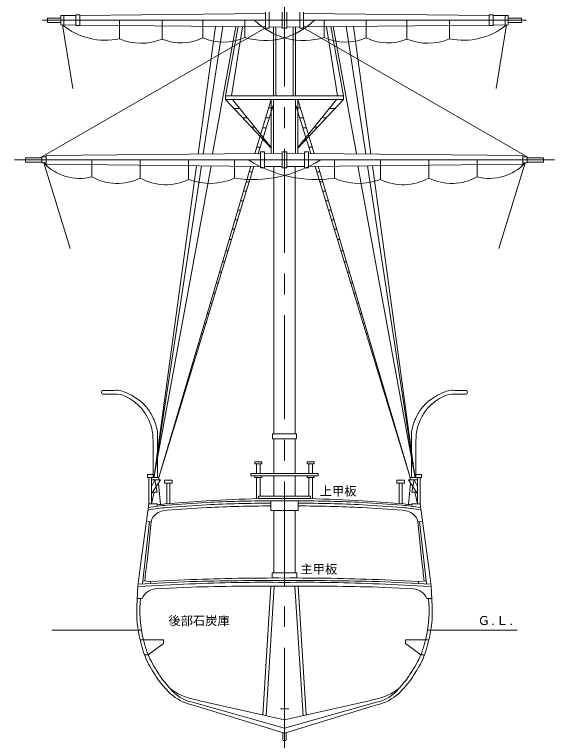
# Model space of a CAD drawing. Units: millimetres, scale not verified. Extents: x -51052 to 51048, y -29700 to 29700.
# Drawn here: x -8381 to 8107, y -18487 to 3692 of the extents above; entities that cross this region are included whole.
import ezdxf
from ezdxf.enums import TextEntityAlignment as Align

# ---------------------------------------------------------------- set-up
doc = ezdxf.new("R2010")
doc.units = ezdxf.units.MM
doc.header["$LTSCALE"] = 100
doc.linetypes.add('USER1', pattern=[50.8, 31.75, -6.35, 6.35, -6.35])
for name, color, linetype, lineweight in [('0-0_GL', 7, 'Continuous', 18), ('0-3_keijou', 7, 'Continuous', 18), ('0-5_text', 7, 'Continuous', 18), ('0-6_center', 7, 'USER1', 18)]:
    doc.layers.add(name, color=color, linetype=linetype, lineweight=lineweight)
doc.styles.add('ＭＳ ゴシック', font='')
doc.styles.get('ＭＳ ゴシック').set_extended_font_data('MS Gothic')

msp = doc.modelspace()

# ---------------------------------------------------------------- linework, layer by layer
at = {"layer": '0-0_GL'}
for p, q in [((-7238, -15114.1), (-4504.9, -15114.1)), ((4231.2, -15114.1), (6972, -15114.1))]:
    msp.add_line(p, q, dxfattribs=at)
at = {"layer": '0-3_keijou'}
for p, q in [((-6504.3, 3662.3), (-6961.9, 3657.9)), ((-6961.9, 3657.9), (-6961.9, 3373.8)), ((-6876.9, 3658.7), (-6876.9, 3373)), ((-6385.3, 3679.9), (-6504.3, 3679.9)), ((-6504.3, 3679.9), (-6504.3, 3351.9)), ((-721.9, 3718.1), (-6385.3, 3663.5)), ((-721.9, 3758.9), (-721.9, 3272.9)), ((448.2, 3758.9), (448.2, 3272.9)), ((448.2, 3718.1), (6111.5, 3663.5)), ((6111.5, 3679.9), (6230.5, 3679.9)), ((6230.5, 3679.9), (6230.5, 3351.9)), ((6230.5, 3662.3), (6688.2, 3657.9)), ((6603.2, 3658.7), (6603.2, 3373)), ((6688.2, 3657.9), (6688.2, 3373.8)), ((-136.9, 3515.9), (-7523.8, 3515.9)), ((-6961.9, 3448.9), (-7378.8, 3448.9)), ((-6504.3, 3369.4), (-6961.9, 3373.8)), ((-6915.7, 3373.4), (-6601.4, 1430.6)), ((-721.9, 3313.6), (-6385.3, 3368.2)), ((-5176.9, 2948.2), (-5176.9, 3515.9)), ((-3875.3, 2939.1), (-3875.3, 3515.9)), ((-2776, -570.7), (-2243.5, 3328.3)), ((-2627.3, 3515.9), (-2627.3, 2977.9)), ((-1345.4, 3515.9), (-1345.4, 2989.9)), ((-136.9, 3515.9), (7250, 3515.9)), ((448.2, 3313.6), (6111.5, 3368.2)), ((1071.7, 3515.9), (1071.7, 2989.9)), ((2502.3, -570.7), (1969.8, 3328.3)), ((2353.6, 3515.9), (2353.6, 2977.9)), ((3601.6, 2939.1), (3601.6, 3515.9)), ((4903.2, 2948.2), (4903.2, 3515.9)), ((6230.5, 3369.4), (6688.2, 3373.8)), ((6642, 3373.4), (6327.7, 1430.6)), ((6688.2, 3448.9), (7105, 3448.9)), ((-721.3, 3288), (-7545.9, -660.3)), ((-2024.7, 3326.2), (-2618.9, -569.2)), ((-2335.8, -566.5), (-1619.7, 3322.3)), ((-1936.9, 1202.7), (-1551.7, 3321.6)), ((-1758.1, 1202.7), (-1419.3, 3320.4)), ((-210.9, 3308.7), (-602.9, 3312.5)), ((-472.3, 1202.7), (-472.3, 3310.9)), ((-402.3, 3310.3), (-402.3, 3310.5)), ((-402.3, 1202.7), (-402.3, 3310.3)), ((-62.9, 3308.7), (329.2, 3312.5)), ((128.6, 3310.3), (128.6, 3310.5)), ((128.6, 1202.7), (128.6, 3310.3)), ((198.6, 1202.7), (198.6, 3310.9)), ((447.6, 3288), (7272.1, -660.3)), ((1484.3, 1202.7), (1145.5, 3320.4)), ((1663.1, 1202.7), (1278, 3321.6)), ((2062.1, -566.5), (1345.9, 3322.3)), ((1751, 3326.2), (2345.2, -569.2)), ((-136.9, 1092.7), (-1936.9, 1092.7)), ((-542.3, -394.9), (-1936.9, 1092.7)), ((-542.3, -367.7), (-1721.1, 1092.7)), ((-1047.6, -554), (-542.3, 1092.7)), ((-945, -553.1), (-472.3, 945.7)), ((-542.3, -548.5), (-542.3, 1092.7)), ((-472.3, -548.5), (-472.3, 1092.7)), ((-136.9, 1092.7), (1663.1, 1092.7)), ((198.6, -548.5), (198.6, 1092.7)), ((671.3, -553.1), (198.6, 945.7)), ((268.6, -548.5), (268.6, 1092.7)), ((268.6, -394.9), (1663.1, 1092.7)), ((268.6, -367.7), (1447.3, 1092.7)), ((773.8, -554), (268.6, 1092.7)), ((-1500.9, 820), (-1681.2, 820)), ((-506.2, 838.4), (-620.4, 838.4)), ((232.5, 838.4), (346.6, 838.4)), ((1227.2, 820), (1407.4, 820)), ((-1272.5, 537), (-1415.9, 537)), ((-1272.3, 536.7), (-1415.7, 536.7)), ((-601.7, 535.4), (-713.3, 535.4)), ((328, 535.4), (439.6, 535.4)), ((998.6, 536.7), (1141.9, 536.7)), ((998.8, 537), (1142.2, 537)), ((-1043.9, 253.7), (-1150.4, 253.7)), ((-697.3, 232.4), (-806.3, 232.4)), ((423.6, 232.4), (532.6, 232.4)), ((770.2, 253.7), (876.6, 253.7)), ((-883.5, -358.2), (-987.5, -358.2)), ((-883.3, -357.6), (-987.3, -357.6)), ((609.6, -357.6), (713.6, -357.6)), ((609.8, -358.2), (713.7, -358.2)), ((-7411.9, -660.3), (-7545.9, -660.3)), ((-7545.9, -660.3), (-7545.9, -840.3)), ((-869.9, -552.3), (-7411.9, -615.4)), ((-7411.9, -615.4), (-7411.9, -885.1)), ((-750.9, -507.3), (-869.9, -507.3)), ((-869.9, -507.3), (-869.9, -993.3)), ((-210.9, -546), (-750.9, -551.2)), ((-136.9, -507.3), (-210.9, -507.3)), ((-210.9, -993.3), (-210.9, -507.3)), ((-136.9, -507.3), (-62.9, -507.3)), ((-62.9, -993.3), (-62.9, -507.3)), ((-62.9, -546), (477.1, -551.2)), ((477.1, -507.3), (596.1, -507.3)), ((596.1, -507.3), (596.1, -993.3)), ((596.1, -552.3), (7138.1, -615.4)), ((7138.1, -615.4), (7138.1, -885.1)), ((7138.1, -660.3), (7272.1, -660.3)), ((7272.1, -660.3), (7272.1, -840.3)), ((-136.9, -750.3), (-8380.9, -750.3)), ((-7545.9, -817.3), (-8040.9, -817.3)), ((-7411.9, -840.3), (-7545.9, -840.3)), ((-6679.2, -3457), (-7487.3, -840.3)), ((-869.9, -948.2), (-7411.9, -885.1)), ((-6020.1, -1267.5), (-6020.1, -750.3)), ((-4542.7, -1305.6), (-4542.7, -750.3)), ((-3065.3, -1343.8), (-3065.3, -750.3)), ((-1662.1, -1311.2), (-1662.1, -750.3)), ((-136.9, -750.3), (8107.1, -750.3)), ((596.1, -948.2), (7138.1, -885.1)), ((1388.4, -1311.2), (1388.4, -750.3)), ((2791.5, -1343.8), (2791.5, -750.3)), ((4269, -1305.6), (4269, -750.3)), ((5746.4, -1267.5), (5746.4, -750.3)), ((6405.5, -3457), (7213.6, -840.3)), ((7138.1, -840.3), (7272.1, -840.3)), ((7272.1, -817.3), (7767.1, -817.3)), ((-4120.7, -10415.9), (-2825, -929.3)), ((-3973.9, -10453.7), (-1167.6, -945.3)), ((-3973.9, -10453.7), (-1069, -946.3)), ((-210.9, -954.5), (-750.9, -949.3)), ((-466.9, -9119.8), (-466.9, -952.1)), ((-136.9, -993.3), (-210.9, -993.3)), ((-136.9, -993.3), (-62.9, -993.3)), ((-62.9, -954.5), (477.1, -949.3)), ((193.1, -9119.8), (193.1, -952.1)), ((3700.2, -10453.7), (795.3, -946.3)), ((3700.2, -10453.7), (893.9, -945.3)), ((3847, -10415.9), (2101.5, -933.7)), ((2400.3, -930.8), (3847, -10415.9)), ((3847, -10415.9), (2551.3, -929.3)), ((-1119.6, -1111.9), (-1216.8, -1111.9)), ((845.9, -1111.9), (943, -1111.9)), ((-1212.3, -1415.3), (-1306.3, -1415.3)), ((-1212.2, -1414.9), (-1216.8, -1414.9)), ((938.5, -1414.9), (943, -1414.9)), ((938.6, -1415.3), (1032.6, -1415.3)), ((-1300.2, -1702.9), (-1391.2, -1702.9)), ((-1300.3, -1703.3), (-1306.3, -1703.3)), ((1026.5, -1702.9), (1117.5, -1702.9)), ((1026.6, -1703.3), (1032.6, -1703.3)), ((-1391.1, -2000.6), (-1479, -2000.6)), ((1117.4, -2000.6), (1205.3, -2000.6)), ((-1479, -2288.2), (-1563.9, -2288.2)), ((1205.3, -2288.2), (1290.2, -2288.2)), ((-1566.9, -2575.8), (-1648.8, -2575.8)), ((1293.2, -2575.8), (1375.1, -2575.8)), ((-1654.8, -2863.4), (-1733.7, -2863.4)), ((1381, -2863.4), (1460, -2863.4)), ((-1753, -3184.9), (-1828.6, -3184.9)), ((-1752.8, -3184.4), (-1828.4, -3184.4)), ((1479.1, -3184.4), (1554.7, -3184.4)), ((1479.3, -3184.9), (1554.9, -3184.9)), ((-1856.6, -3524.1), (-1928.7, -3524.1)), ((1582.9, -3524.1), (1655, -3524.1)), ((-1961.4, -3867), (-2029.9, -3867)), ((1687.7, -3867), (1756.2, -3867)), ((-2058, -4183.2), (-2123.2, -4183.2)), ((1784.3, -4183.2), (1849.5, -4183.2)), ((-2157, -4507.2), (-2218.9, -4507.2)), ((1883.3, -4507.2), (1945.1, -4507.2)), ((-2251.6, -4816.8), (-2310.2, -4816.8)), ((1977.9, -4816.8), (2036.5, -4816.8)), ((-2347.2, -5129.8), (-2402.6, -5129.8)), ((2073.5, -5129.8), (2128.9, -5129.8)), ((-2441.8, -5439.4), (-2494, -5439.4)), ((2168.1, -5439.4), (2220.3, -5439.4)), ((-2536.4, -5749), (-2585.3, -5749)), ((2262.7, -5749), (2311.6, -5749)), ((-2631, -6058.6), (-2676.7, -6058.6)), ((2357.3, -6058.6), (2403, -6058.6)), ((-2725.6, -6368.1), (-2768.1, -6368.1)), ((2451.9, -6368.1), (2494.4, -6368.1)), ((-2820.2, -6677.7), (-2859.5, -6677.7)), ((2546.5, -6677.7), (2585.7, -6677.7)), ((-2914.8, -6987.3), (-2950.8, -6987.3)), ((2641.1, -6987.3), (2677.1, -6987.3)), ((-3009.4, -7296.9), (-3042.2, -7296.9)), ((2735.6, -7296.9), (2768.5, -7296.9)), ((-3104, -7606.5), (-3133.6, -7606.5)), ((2830.2, -7606.5), (2859.9, -7606.5)), ((-5334, -7790), (-5672.8, -7790)), ((-5334, -7907), (-5669, -7907)), ((-3198.6, -7916.1), (-3224.9, -7916.1)), ((2924.8, -7916.1), (2951.2, -7916.1)), ((5060.2, -7790), (5399.1, -7790)), ((5060.2, -7907), (5395.3, -7907)), ((-3293.1, -8225.6), (-3316.3, -8225.6)), ((3019.4, -8225.6), (3042.6, -8225.6)), ((-3387.7, -8535.2), (-3407.7, -8535.2)), ((3114, -8535.2), (3134, -8535.2)), ((-3482.3, -8844.8), (-3499.1, -8844.8)), ((3208.6, -8844.8), (3225.3, -8844.8)), ((-3576.9, -9154.4), (-3590.4, -9154.4)), ((-506, -9119.8), (-135, -9119.8)), ((-506, -9272.8), (-506, -9119.8)), ((-506, -9272.8), (-135, -9272.8)), ((-465, -10328.8), (-465, -9272.8)), ((232.2, -9119.8), (-138.8, -9119.8)), ((232.2, -9272.8), (-138.8, -9272.8)), ((191.2, -10328.8), (191.2, -9272.8)), ((232.2, -9272.8), (232.2, -9119.8)), ((3303.2, -9154.4), (3316.7, -9154.4)), ((-4146.4, -10455.7), (-4146.4, -9533.1)), ((-4015.4, -10453.7), (-4015.4, -9533)), ((-3671.5, -9464), (-3681.8, -9464)), ((3397.8, -9464), (3408.1, -9464)), ((3741.7, -10453.7), (3741.7, -9533)), ((3872.7, -10455.7), (3872.7, -9533.1)), ((-3766.1, -9773.6), (-3773.2, -9773.6)), ((-1039.4, -9975.8), (-829.4, -9975.8)), ((-1039.4, -10032.8), (-1039.4, -9975.8)), ((-829.4, -10032.8), (-829.4, -9975.8)), ((765.7, -9975.8), (555.7, -9975.8)), ((765.7, -10032.8), (765.7, -9975.8)), ((3492.4, -9773.6), (3499.4, -9773.6)), ((-3860.7, -10083.1), (-3864.5, -10083.1)), ((-1039.4, -10032.8), (-829.4, -10032.8)), ((-989.4, -10328.8), (-989.4, -10032.8)), ((-879.4, -10328.8), (-879.4, -10032.8)), ((605.7, -10328.8), (605.7, -10032.8)), ((715.7, -10328.8), (715.7, -10032.8)), ((3587, -10083.1), (3590.8, -10083.1)), ((-4118.8, -10361.7), (-4318.4, -10361.7)), ((-4118.8, -10453.7), (-4118.8, -10361.7)), ((-3955.3, -10392.7), (-3955.9, -10392.7)), ((-1165, -10400.8), (-1165, -10328.8)), ((-1165, -10328.8), (-135, -10328.8)), ((-1165, -10400.8), (-135, -10400.8)), ((-1039.4, -10457.8), (-1039.4, -10400.8)), ((-465, -11020.8), (-465, -10400.8)), ((891.2, -10328.8), (-138.8, -10328.8)), ((891.2, -10400.8), (-138.8, -10400.8)), ((191.2, -11020.8), (191.2, -10400.8)), ((765.7, -10457.8), (765.7, -10400.8)), ((891.2, -10400.8), (891.2, -10328.8)), ((3681.6, -10392.7), (3682.2, -10392.7)), ((3845.1, -10361.7), (4044.6, -10361.7)), ((3845.1, -10453.7), (3845.1, -10361.7)), ((-4278.9, -11259.9), (-4278.9, -10453.7)), ((-4201.9, -11259.9), (-4201.9, -10453.7)), ((-4098.3, -10528.5), (-4201.9, -10730.8)), ((-3926.6, -11277.3), (-3989.1, -10627.5)), ((-3973.9, -10453.7), (-3973.9, -10528.5)), ((-3566.3, -10530.3), (-3801.3, -10530.3)), ((-3728, -11256.1), (-3728, -10622.3)), ((-3638.2, -11249.5), (-3638.2, -10622.3)), ((-3566.3, -10622.3), (-3566.3, -10530.3)), ((-989.4, -11095.4), (-989.4, -10457.8)), ((-879.4, -11020.8), (-879.4, -10457.8)), ((605.7, -11020.8), (605.7, -10457.8)), ((715.7, -11095.4), (715.7, -10457.8)), ((3292.6, -10530.3), (3527.6, -10530.3)), ((3292.6, -10622.3), (3292.6, -10530.3)), ((3364.5, -11249.5), (3364.5, -10622.3)), ((3454.3, -11256.1), (3454.3, -10622.3)), ((3652.9, -11277.3), (3715.4, -10627.5)), ((3700.2, -10453.7), (3700.2, -10528.5)), ((3824.6, -10528.5), (3928.2, -10730.8)), ((3928.2, -11259.9), (3928.2, -10453.7)), ((4005.2, -11259.9), (4005.2, -10453.7)), ((-4113.2, -10905.2), (-4201.9, -11259.9)), ((-930, -11020.8), (-135, -11020.8)), ((-930, -11020.8), (-930, -11092.8)), ((656.2, -11020.8), (-138.8, -11020.8)), ((656.2, -11020.8), (656.2, -11092.8)), ((3839.5, -10905.2), (3928.2, -11259.9)), ((-4535.1, -13130.6), (-4278.9, -11259.9)), ((-4028, -11259.9), (-4278.9, -11259.9)), ((-4028, -11259.9), (-4028, -11333.7)), ((-2516.8, -11167.3), (-3785.4, -11260.3)), ((-2517.1, -11288.4), (-3737.4, -11369.8)), ((-2515.4, -11216.7), (-3735.7, -11298.1)), ((-930, -11092.8), (-135, -11092.8)), ((-555, -11164.8), (-135, -11164.8)), ((-555, -11464.8), (-555, -11164.8)), ((656.2, -11092.8), (-138.8, -11092.8)), ((2241.7, -11216.7), (3461.9, -11298.1)), ((2243.1, -11167.3), (3511.6, -11260.3)), ((2243.4, -11288.4), (3463.7, -11369.8)), ((3754.2, -11259.9), (3754.2, -11333.7)), ((3754.2, -11259.9), (4005.2, -11259.9)), ((4261.4, -13130.6), (4005.2, -11259.9)), ((-2512.9, -11373.3), (-3731.7, -11454.7)), ((-555, -11464.8), (-135, -11464.8)), ((-465, -13368.1), (-465, -11464.8)), ((281.2, -11464.8), (-138.8, -11464.8)), ((191.2, -13368.1), (191.2, -11464.8)), ((2239.2, -11373.3), (3458, -11454.7)), ((-4477.7, -13704.4), (-4261.7, -11799.1)), ((-4351.5, -11790.1), (-4211.1, -11804.2)), ((-4211.1, -11804.2), (-4332.7, -13015.4)), ((4077.8, -11790.1), (3937.4, -11804.2)), ((3937.4, -11804.2), (4059, -13015.4)), ((4204, -13704.4), (3988, -11799.1)), ((-513, -13368.1), (-135, -13368.1)), ((-513, -13523.2), (-513, -13368.1)), ((239.2, -13368.1), (-138.8, -13368.1)), ((239.2, -13523.2), (239.2, -13368.1)), ((-2996.1, -13634.2), (-4604.2, -13710.4)), ((-3029.9, -13705), (-4585.7, -13778.7)), ((-4227.4, -13632.6), (-4473.2, -13613.4)), ((-2996.1, -13574.1), (-4227.4, -13632.4)), ((-4227.4, -13692.5), (-4227.4, -13632.6)), ((2722.4, -13574.1), (3953.7, -13632.4)), ((2722.4, -13634.2), (4330.5, -13710.4)), ((2756.2, -13705), (4312, -13778.7)), ((3953.7, -13632.6), (4193.7, -13613.8)), ((3953.7, -13692.5), (3953.7, -13632.6)), ((-4642.1, -14390.4), (-4610.5, -13769.8)), ((-2996.1, -13802.4), (-4075.1, -13853.5)), ((-800.6, -17709.1), (-553.1, -13768.9)), ((-701.8, -17731.3), (-452.9, -13769.1)), ((428.1, -17731.3), (179.2, -13769.1)), ((526.9, -17709.1), (279.4, -13768.9)), ((2722.4, -13802.4), (3801.4, -13853.5)), ((4368.4, -14390.4), (4336.8, -13769.8)), ((-4479.9, -14145.1), (-4629.6, -14145.1)), ((4206.2, -14145.1), (4355.9, -14145.1)), ((-4545.9, -15415.5), (-3835.6, -15415.5)), ((-4300.8, -15867.7), (-3835.5, -15519.6)), ((-3835.6, -15415.5), (-3835.6, -15519.6)), ((4272.2, -15415.5), (3561.8, -15415.5)), ((3561.8, -15415.5), (3561.8, -15519.6)), ((4027.1, -15867.7), (3561.8, -15519.6)), ((-4300.8, -15867.7), (-4414.1, -15867.7)), ((4027.1, -15867.7), (4140.4, -15867.7)), ((-3943.5, -16508.8), (-3963, -16475.4)), ((3669.7, -16508.8), (3689.3, -16475.4)), ((-2722.9, -17474.5), (-2993.6, -17391.3)), ((-2946.5, -17319.3), (-136, -18113.2)), ((-2722.9, -17474.5), (-135.7, -18266.1)), ((-2543.1, -17317), (-140.7, -17857.6)), ((2449.2, -17474.5), (-138, -18266.1)), ((2672.8, -17319.3), (-137.8, -18113.2)), ((2269.4, -17317), (-133.1, -17857.6)), ((2449.2, -17474.5), (2719.9, -17391.3)), ((-136.9, -17521.8), (-264.1, -17521.8)), ((-136.9, -17521.8), (-9.6, -17521.8)), ((-190.7, -18474.4), (-190.7, -18250.3)), ((-83, -18474.4), (-83, -18250.3))]:
    msp.add_line(p, q, dxfattribs=at)
for points in [[(-6961.9, 3582.9), (-7378.8, 3582.9), (-7378.8, 3448.9)], [(-6385.3, 3679.9), (-6385.3, 3351.9), (-6504.3, 3351.9)], [(-602.9, 3758.9), (-602.9, 3272.9), (-721.9, 3272.9)], [(-136.9, 3272.9), (-210.9, 3272.9), (-210.9, 3758.9)], [(-136.9, 3272.9), (-62.9, 3272.9), (-62.9, 3758.9)], [(329.2, 3758.9), (329.2, 3272.9), (448.2, 3272.9)], [(6111.5, 3679.9), (6111.5, 3351.9), (6230.5, 3351.9)], [(6688.2, 3582.9), (7105, 3582.9), (7105, 3448.9)], [(-136.9, 1202.7), (-1936.9, 1202.7), (-1936.9, 1092.7)], [(-136.9, 1202.7), (1663.1, 1202.7), (1663.1, 1092.7)], [(-750.9, -507.3), (-750.9, -993.3), (-869.9, -993.3)], [(477.1, -507.3), (477.1, -993.3), (596.1, -993.3)], [(-7545.9, -683.3), (-8040.9, -683.3), (-8040.9, -817.3)], [(7272.1, -683.3), (7767.1, -683.3), (7767.1, -817.3)], [(-2674, -930.8), (-4120.7, -10415.9), (-2375.3, -933.7)], [(765.7, -10032.8), (555.7, -10032.8), (555.7, -9975.8)], [(-3973.9, -10453.7), (-4318.4, -10453.7), (-4318.4, -10361.7)], [(-1039.4, -10457.8), (-829.4, -10457.8), (-829.4, -10400.8)], [(765.7, -10457.8), (555.7, -10457.8), (555.7, -10400.8)], [(3700.2, -10453.7), (4044.6, -10453.7), (4044.6, -10361.7)], [(-4201.9, -10528.5), (-3923.9, -10528.5), (-4201.9, -10950.3)], [(-4098.3, -10528.5), (-4024.5, -10905.2), (-4201.9, -10905.2)], [(-3566.3, -10622.3), (-3801.3, -10622.3), (-3801.3, -10530.3)], [(3292.6, -10622.3), (3527.6, -10622.3), (3527.6, -10530.3)], [(3928.2, -10528.5), (3650.2, -10528.5), (3928.2, -10950.3)], [(3824.6, -10528.5), (3750.8, -10905.2), (3928.2, -10905.2)], [(281.2, -11464.8), (281.2, -11164.8), (-138.8, -11164.8)]]:
    msp.add_lwpolyline(points, dxfattribs=at)
for centre, radius, start, end in [((-5598.2, 4993.6), 2088.3, 230.88415, 281.63854), ((-728.5, 5024.7), 2126.3, 253.13481, 314.98532), ((454.8, 5024.7), 2126.3, 225.01468, 286.86519), ((5324.5, 4993.6), 2088.3, 258.36146, 309.11585), ((-4515.3, 4493.5), 1680.9, 246.82028, 292.37708), ((-3293.7, 4324.5), 1502.5, 247.22603, 296.32956), ((-2000.1, 4454.7), 1604.5, 246.99074, 294.08198), ((1726.4, 4454.7), 1604.5, 245.91802, 293.00926), ((3020, 4324.5), 1502.5, 243.67044, 292.77397), ((4241.5, 4493.5), 1680.9, 247.62292, 293.17972), ((-6394, 181.5), 1496.4, 223.06318, 284.46817), ((-1109.1, 2509), 3860, 261.76318, 302.22626), ((835.4, 2509), 3860, 237.77374, 278.23682), ((6120.3, 181.5), 1496.4, 255.53183, 316.93682), ((-5245.3, 112.5), 1582.6, 240.68639, 296.3553), ((-3767.8, 74.4), 1582.6, 240.68639, 296.3553), ((-2402.9, 360.6), 1828.6, 248.76271, 293.89922), ((2129.2, 360.6), 1828.6, 246.10078, 291.23729), ((3494.1, 74.4), 1582.6, 243.6447, 299.31361), ((4971.6, 112.5), 1582.6, 243.6447, 299.31361), ((-5654.9, -7848.5), 66.9, 133.21953, 226.22956), ((-5669, -7851.2), 55.8, 234.78465, 270), ((-5669, -7845.7), 55.8, 93.89815, 124.65355), ((-5282.4, -8502.3), 714.5, 61.41777, 94.94699), ((-5282.4, -8502.3), 597.5, 61.41777, 94.94699), ((-5536, -9214), 1349, 54.55127, 66.42913), ((-5536, -9214), 1466, 54.55127, 66.42913), ((5262.3, -9214), 1466, 113.57087, 125.44873), ((5262.3, -9214), 1349, 113.57087, 125.44873), ((5008.7, -8502.3), 714.5, 85.05301, 118.58223), ((5008.7, -8502.3), 597.5, 85.05301, 118.58223), ((5395.3, -7851.2), 55.8, 270, 305.21535), ((5395.3, -7845.7), 55.8, 55.34645, 86.10185), ((5381.2, -7848.5), 66.9, 313.77044, 46.78047), ((-5541.5, -9223), 1359.5, 37.4045, 54.58344), ((-5238.3, -8990), 1116.5, 37.74194, 60.34253), ((4964.6, -8990), 1116.5, 119.65747, 142.25806), ((5267.7, -9223), 1359.5, 125.41656, 142.5955), ((-5712.8, -9346.3), 1570.4, 24.23932, 37.18045), ((-5233.8, -9097.2), 1181.8, 22.76187, 41.9903), ((4960, -9097.2), 1181.8, 138.0097, 157.23813), ((5439.1, -9346.3), 1570.4, 142.81955, 155.76068), ((-5391.7, -9239.8), 1384.4, 5.07858, 25.85441), ((5117.9, -9239.8), 1384.4, 154.14559, 174.92142), ((-5391.7, -9239.8), 1234.4, 4.92071, 25.85441), ((5117.9, -9239.8), 1234.4, 154.14559, 175.07929), ((-7001, -9443), 2856, 358.1932, 6.21229), ((-16318.9, -9243.6), 12306.9, 358.65262, 0.58798), ((16045.2, -9243.6), 12306.9, 179.41202, 181.34738), ((6727.3, -9443), 2856, 173.78771, 181.8068), ((-8081.8, 23902.5), 35424.3, 276.57121, 276.96633), ((-3427.2, -14936.4), 3651.3, 94.84678, 99.0142), ((-418.2, -53502.3), 42266, 90.18572, 92.84641), ((9375.5, -247545.9), 236677.6, 92.49558, 92.88016), ((-417.9, -53430.7), 42266, 90.18572, 92.84641), ((144.2, -53430.7), 42266, 87.15359, 89.81428), ((144.5, -53502.3), 42266, 87.15359, 89.81428), ((-9649.3, -247545.9), 236677.6, 87.11984, 87.50442), ((3153.4, -14936.4), 3651.3, 80.9858, 85.15322), ((7808.1, 23902.5), 35424.3, 263.03367, 263.42879), ((-3260, -17521.2), 6164, 96.9041, 99.75525), ((-3258.3, -17449.4), 6164, 96.9041, 99.67692), ((-3708.9, -12048.2), 594, 92.1983, 133.96979), ((-3428.9, -15008.1), 3651.3, 94.84678, 99.0142), ((-418.2, -53502.3), 42181, 90.18572, 92.84641), ((144.5, -53502.3), 42181, 87.15359, 89.81428), ((3435.2, -12048.2), 594, 46.03021, 87.8017), ((3155.2, -15008.1), 3651.3, 80.9858, 85.15322), ((2984.6, -17449.4), 6164, 80.32308, 83.0959), ((2986.3, -17521.2), 6164, 80.24475, 83.0959), ((-3871.3, -11856.8), 343.9, 136.64208, 171.1909), ((3597.5, -11856.8), 343.9, 8.8091, 43.35792), ((-94986.1, -2681.6), 91238.8, 353.11521, 353.5039), ((94739.8, -2939.8), 91238.8, 186.34014, 186.72165), ((8674.7, -15012.4), 13343.2, 171.89217, 174.65658), ((-8948.4, -15012.4), 13343.2, 5.34342, 8.10783), ((-406.7, -79324.2), 65801.1, 89.76338, 92.2553), ((133, -79324.2), 65801.1, 87.7447, 90.23662), ((-718.8, -66214.4), 52560.2, 89.3635, 92.52009), ((-639.1, -96505), 82904.3, 89.65155, 91.62914), ((365.4, -96505), 82904.3, 88.37086, 90.34845), ((445.1, -66214.4), 52560.2, 87.47991, 90.6365), ((-4043.8, -14323.8), 471.3, 93.80428, 157.72488), ((-639.1, -96673.2), 82904.3, 89.65155, 91.62914), ((365.4, -96673.2), 82904.3, 88.37086, 90.34845), ((3770.1, -14323.8), 471.3, 22.27512, 86.19572), ((-964.2, -14537.1), 3587.4, 173.72734, 192.94132), ((690.5, -14537.1), 3587.4, 347.05868, 6.27266), ((-1170.7, -14581.6), 3476.7, 176.84865, 193.87899), ((897, -14581.6), 3476.7, 346.12101, 3.15135), ((-820.5, -14575), 3819, 192.71516, 202.18565), ((-735.1, -14499.9), 3819, 192.71516, 202.18565), ((461.4, -14499.9), 3819, 337.81435, 347.28484), ((546.8, -14575), 3819, 337.81435, 347.28484), ((479.4, -13551.2), 5318.5, 206.71284, 213.35486), ((-753.2, -13551.2), 5318.5, 326.64514, 333.28716), ((394.1, -13626.3), 5318.5, 206.71284, 213.35486), ((-667.8, -13626.3), 5318.5, 326.64514, 333.28716), ((-1048.4, -14451.2), 3661.6, 214.984, 225.41222), ((-943.5, -14409.4), 3661.6, 214.984, 222.88544), ((774.7, -14451.2), 3661.6, 314.58778, 325.016), ((669.8, -14409.4), 3661.6, 317.11456, 325.016), ((-2708.3, -16170.1), 1173.7, 218.53297, 258.29111), ((-2584.3, -15557.7), 1700.3, 232.20366, 258.67069), ((-2653, -15996.9), 1435.5, 227.71491, 256.27324), ((2310.6, -15557.7), 1700.3, 281.32931, 307.79634), ((2434.6, -16170.1), 1173.7, 281.70889, 321.46703), ((2379.3, -15996.9), 1435.5, 283.72676, 312.28509), ((394.9, -4540.7), 13109.8, 255.36062, 257.04948), ((-668.6, -4540.7), 13109.8, 282.95052, 284.63938), ((-135.7, -18363.7), 123.6, 243.57356, 269.47405), ((-138, -18363.7), 123.6, 270.52595, 296.42644)]:
    msp.add_arc(centre, radius, start, end, dxfattribs=at)
at = {"layer": '0-6_center'}
msp.add_line((-136.9, -18827.9), (-136.9, 19848.2), dxfattribs=at)

# ---------------------------------------------------------------- texts
at = {"layer": '0-5_text', "style": 'ＭＳ ゴシック'}
for s, p in [('上甲板', (940, -11087.7)), ('主甲板', (350, -13471.1)), ('後部石炭庫', (-3683.2, -15047.8)), ('Ｇ.Ｌ.', (5760, -15042.5))]:
    msp.add_text(s, height=274.9, dxfattribs=at).set_placement(p, align=Align.BOTTOM_LEFT)

doc.saveas('drawing.dxf')
